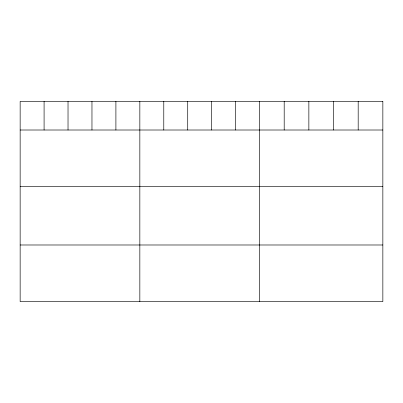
<?xml version="1.0" encoding="UTF-8"?>
<svg xmlns="http://www.w3.org/2000/svg" width="403" height="403" viewBox="0 0 403 403"><rect width="100%" height="100%" fill="white"/><g stroke="black" fill="none" stroke-linecap="round" stroke-linejoin="round"><path stroke-width="0.6" d="M20.15 130.008L382.85 130.008M20.15 186.639L382.85 186.639M20.15 244.989L382.85 244.989M358.186 101.38L358.186 130.008M333.523 101.38L333.523 130.008M308.859 101.38L308.859 130.008M284.196 101.38L284.196 130.008M259.532 101.38L259.532 301.62M235.594 101.38L235.594 130.008M211.656 101.38L211.656 130.008M187.717 101.38L187.717 130.008M163.779 101.38L163.779 130.008M139.841 101.38L139.841 301.62M115.903 101.38L115.903 130.008M91.965 101.38L91.965 130.008M68.026 101.38L68.026 130.008M44.088 101.38L44.088 130.008M382.85 101.38L20.15 101.38L20.15 301.62L382.85 301.62L382.85 101.38"/></g></svg>
